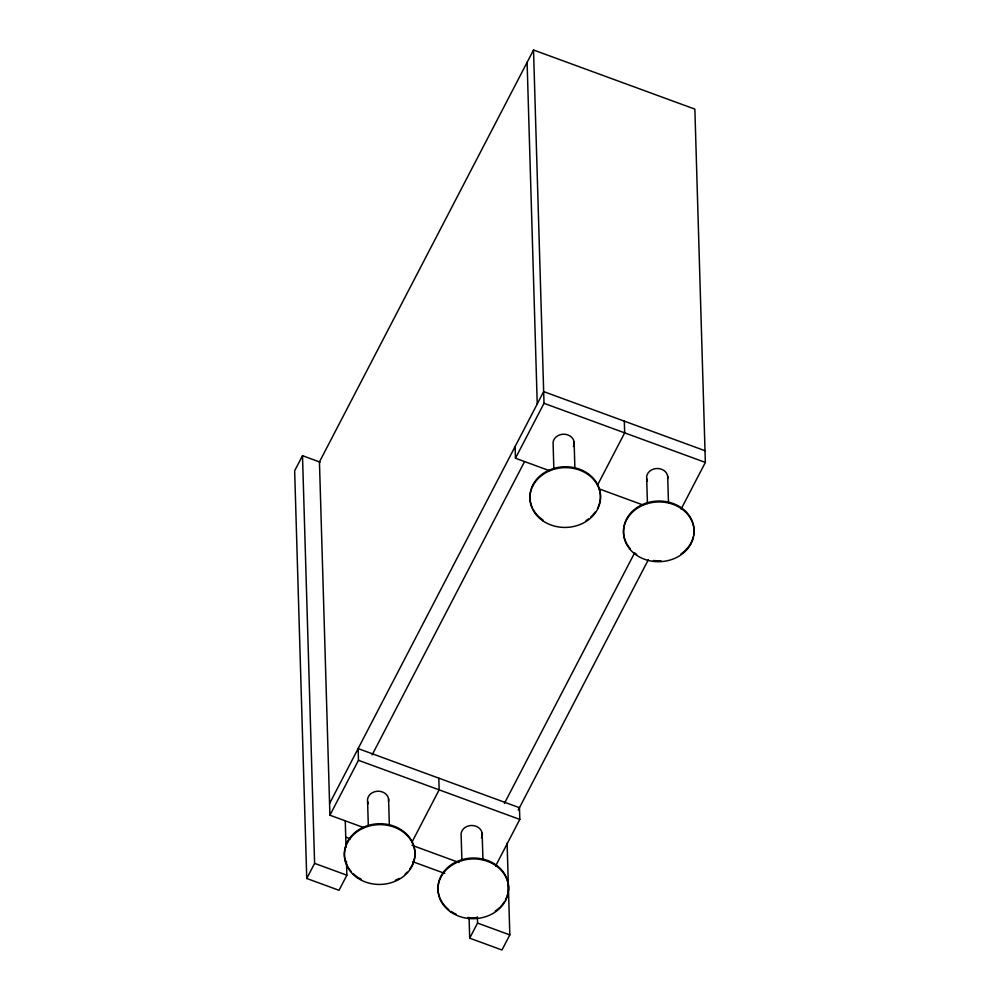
<?xml version="1.0" encoding="UTF-8"?>
<svg xmlns="http://www.w3.org/2000/svg" width="1000" height="1000" viewBox="0 0 1000 1000"><rect width="100%" height="100%" fill="white"/><g stroke="black" fill="none" stroke-linecap="round" stroke-linejoin="round"><path stroke-width="1.5" d="M320.1 462.15L302.5 455.7L294.65 470.812L306.75 878.475L339.025 890.3L346.875 875.188L346.45 861.188M681.087 509.113L705.35 462.425L694.862 109.113L533.525 50L319.45 461.912L329.925 815.225L363.663 827.575M329.588 803.5L543.663 391.6L705 450.712M329.925 815.225L358.475 760.3L358.125 748.587L519.462 807.7L519.812 819.412L495.55 866.1M549.2 470.588L515.462 458.237L544.012 403.312L533.525 50M306.75 878.475L314.6 863.375L302.5 455.7M372.125 754.912L524.45 461.812M412.025 842.038L439.137 789.85L438.8 778.138M597.562 485.037L624.675 432.863L624.325 421.15M504.425 803.375L634.475 553.138M518.225 810.088L648.275 559.85M507.1 843.1L509.825 934.9L501.975 950L469.7 938.175L477.55 923.075L477.375 916.85M544.012 403.312L705.35 462.425M599.062 488.862L643.062 504.988M358.475 760.3L519.812 819.412M412.062 845.312L459 862.513M346.062 837.262L350.425 838.85M412.863 861.725L444.8 873.438M314.6 863.375L346.875 875.188M477.55 923.075L509.825 934.9M691.05 542.75L691.075 543.65M667.688 476.213L668.475 502.6M646.7 478.738L647.438 503.562M574.113 441.925L574.9 468.312M553.862 469.275L553.125 444.45A10.588 8.963 -1.7 0 1 567.663 434.862L570.062 436.012A10.588 8.963 -1.7 0 1 573.4 446.538M527.1 62.362L537.238 403.95M532.938 484.812L532.962 485.712M515.112 446.512L515.462 458.237M505.538 900.638L505.513 899.737A35.288 29.887 -1.7 0 0 491.163 862.013A35.288 29.887 -1.7 0 0 445.138 870.075A35.288 29.887 -1.7 0 0 448.8 909.675M482.15 833.2L482.938 859.587M469.1 917.95L469.7 938.175M461.9 860.55L461.163 835.725A10.588 8.963 -1.7 0 1 475.712 826.137L478.1 827.288A10.588 8.963 -1.7 0 1 481.438 837.812M388.575 798.913L389.363 825.3M367.587 801.438L368.325 826.275M347.4 841.8L347.425 842.712M345.25 820.738L346.037 847.188M532.3 507.688A35.288 29.887 -1.7 0 1 566.038 466.737A35.288 29.887 -1.7 0 1 597.475 508.462M595.337 511.938A35.288 29.887 -1.7 0 1 590.65 517.137M588.413 518.962A35.288 29.887 -1.7 0 1 586.013 520.6M543.062 520.1A35.288 29.887 -1.7 0 1 532.875 508.888M647.412 480.988A10.588 8.963 -1.7 0 1 649.7 471.188A10.588 8.963 -1.7 0 1 661.237 469.15L663.637 470.3A10.588 8.963 -1.7 0 1 667.688 478.55M693.375 536.512A35.288 29.887 -1.7 0 1 680.8 554.087M661.025 560.737A35.288 29.887 -1.7 0 1 653.35 560.5M636.638 554.388A35.288 29.887 -1.7 0 1 634.338 552.688M630.288 548.787A35.288 29.887 -1.7 0 1 650.462 501.938A35.288 29.887 -1.7 0 1 693.637 535.237M504.15 902.075A35.288 29.887 -1.7 0 1 500.725 906.438M499.738 907.438A35.288 29.887 -1.7 0 1 495.275 911.087M477.025 917.6A35.288 29.887 -1.7 0 1 467.812 917.5M456.225 914.237A35.288 29.887 -1.7 0 1 451.112 911.375M368.3 803.688A10.588 8.963 -1.7 0 1 370.6 793.9A10.588 8.963 -1.7 0 1 382.125 791.85L384.525 793A10.588 8.963 -1.7 0 1 388.575 801.25M346.238 863.462A35.288 29.887 -1.7 0 1 383.575 823.875A35.288 29.887 -1.7 0 1 409.8 868.925M407.15 872.15A35.288 29.887 -1.7 0 1 405.112 874.125M399.225 878.35A35.288 29.887 -1.7 0 1 395.213 880.337M361.312 879.312A35.288 29.887 -1.7 0 1 358.75 877.875M357.537 877.087A35.288 29.887 -1.7 0 1 353.088 873.512M351.175 871.5A35.288 29.887 -1.7 0 1 346.763 864.688M543.088 521A35.288 29.887 -1.7 0 0 600.087 501.85A35.288 29.887 -1.7 0 0 552.5 469.762A35.288 29.887 -1.7 0 0 543.088 521M636.675 555.288A35.288 29.887 -1.7 0 0 693.662 536.138A35.288 29.887 -1.7 0 0 646.075 504.05A35.288 29.887 -1.7 0 0 636.675 555.288M451.138 912.275A35.288 29.887 -1.7 0 0 508.137 893.125A35.288 29.887 -1.7 0 0 460.55 861.038A35.288 29.887 -1.7 0 0 451.138 912.275M357.562 878A35.288 29.887 -1.7 0 0 414.562 858.838A35.288 29.887 -1.7 0 0 366.975 826.75A35.288 29.887 -1.7 0 0 357.562 878"/></g></svg>
